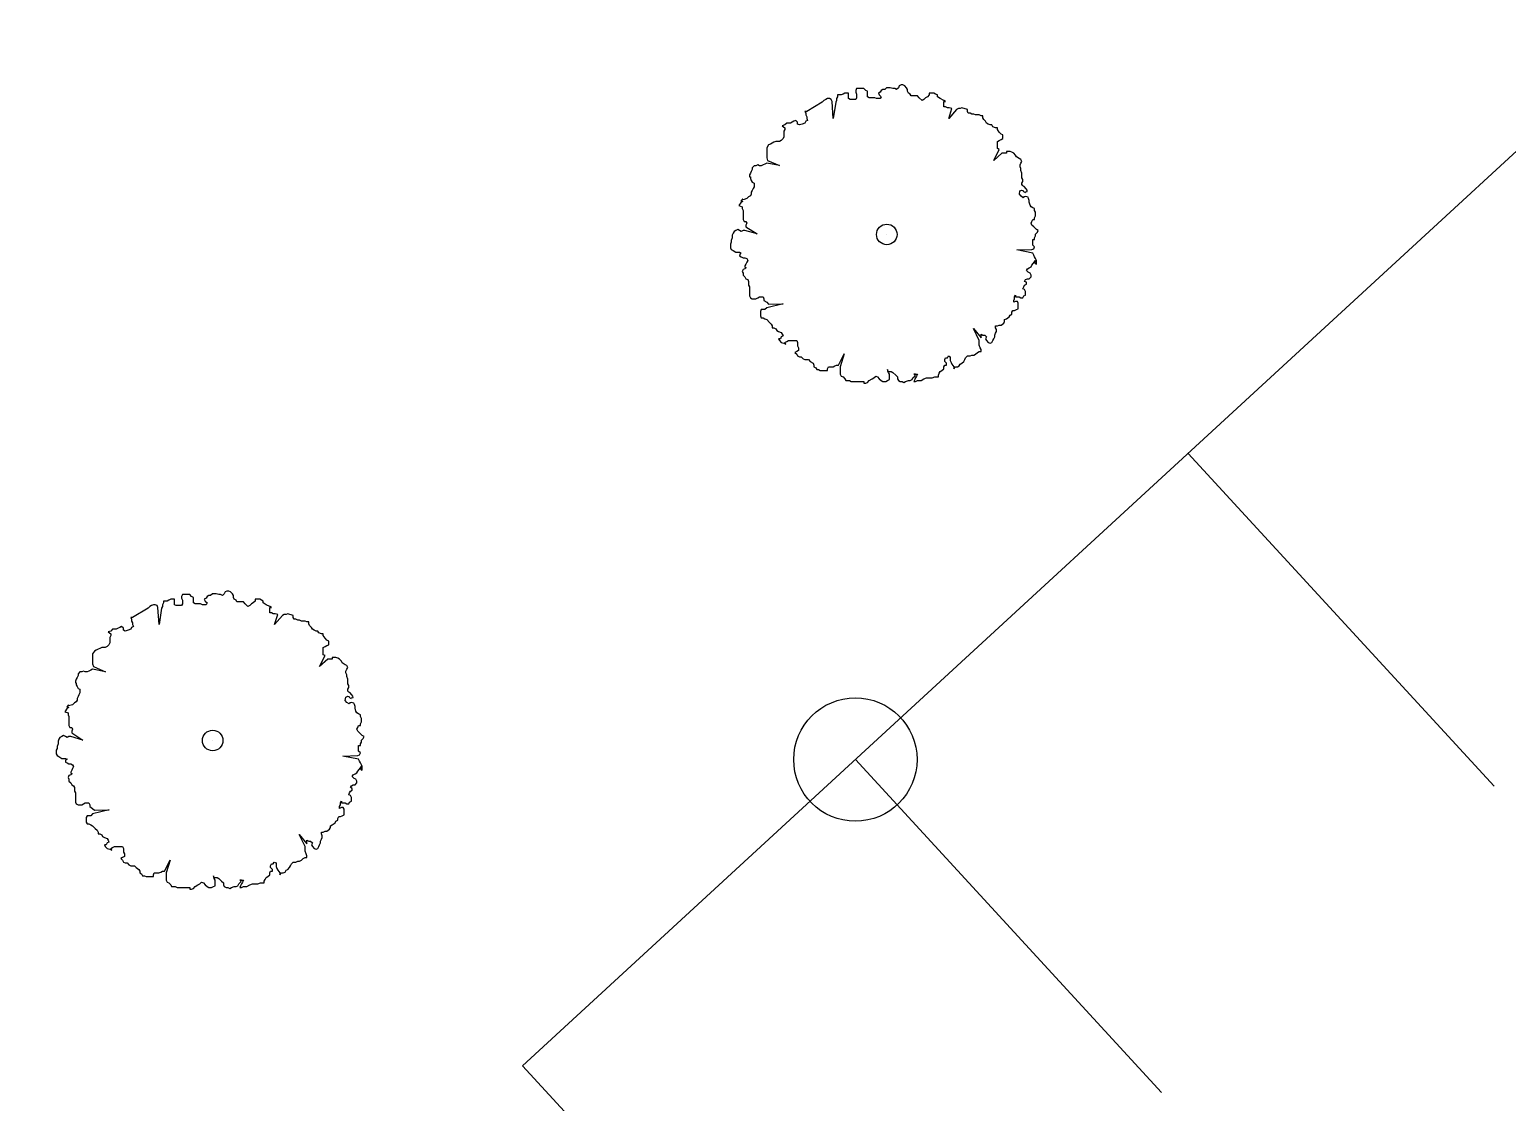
# Model space of a CAD drawing. Extents: x 99089 to 101049, y 99298 to 100905.
# Drawn here: x 99781.47 to 99817.43, y 100179.51 to 100205.6 of the extents above; entities that cross this region are included whole.
import ezdxf

# ---------------------------------------------------------------- set-up
doc = ezdxf.new("R2010")
doc.units = 0
for name, color, linetype in [('Survey Exist Pavement', 7, 'Continuous'), ('Survey Exist Pole', 7, 'Continuous'), ('Survey Exist Trees', 7, 'Continuous')]:
    doc.layers.add(name, color=color, linetype=linetype)

msp = doc.modelspace()

# ---------------------------------------------------------------- linework, layer by layer
at = {"layer": 'Survey Exist Pavement'}
for p, q in [((99809.66, 100195.297), (99817.106, 100187.201)), ((99801.564, 100187.85), (99809.01, 100179.754))]:
    msp.add_line(p, q, dxfattribs=at)
msp.add_lwpolyline([(99902.125, 100223.282), (99873.692, 100254.194), (99793.468, 100180.404), (99821.901, 100149.491)], close=True, dxfattribs=at)
at = {"layer": 'Survey Exist Pole'}
msp.add_circle((99801.564, 100187.85), 1.5, dxfattribs=at)
at = {"layer": 'Survey Exist Trees'}
for p, q in [((99800.755, 100203.836), (99800.38, 100203.615)), ((99802.329, 100200.621), (99802.329, 100200.621)), ((99784.352, 100191.529), (99783.976, 100191.308)), ((99785.926, 100188.314), (99785.926, 100188.314))]:
    msp.add_line(p, q, dxfattribs=at)
for points in [[(99804.07, 100203.682), (99804.026, 100203.659), (99803.835, 100203.443), (99803.915, 100203.682), (99803.849, 100203.704), (99803.805, 100203.704), (99803.76, 100203.726), (99803.716, 100203.726), (99803.716, 100203.77), (99803.716, 100203.814), (99803.716, 100203.858), (99803.76, 100203.858), (99803.716, 100203.881), (99803.628, 100203.925), (99803.562, 100203.969), (99803.562, 100204.013), (99803.517, 100204.035), (99803.473, 100204.058), (99803.429, 100204.058), (99803.363, 100204.058), (99803.363, 100204.013), (99803.319, 100203.969), (99803.274, 100203.947), (99803.23, 100203.903), (99803.186, 100203.881), (99803.12, 100203.947), (99803.076, 100203.991), (99803.031, 100203.991), (99802.965, 100203.991), (99802.921, 100203.991), (99802.899, 100204.035), (99802.855, 100204.058), (99802.832, 100204.102), (99802.832, 100204.146), (99802.81, 100204.19), (99802.766, 100204.235), (99802.722, 100204.257), (99802.678, 100204.257), (99802.634, 100204.235), (99802.612, 100204.19), (99802.567, 100204.146), (99802.523, 100204.168), (99802.479, 100204.168), (99802.413, 100204.19), (99802.368, 100204.19), (99802.324, 100204.19), (99802.28, 100204.146), (99802.236, 100204.146), (99802.192, 100204.124), (99802.17, 100204.08), (99802.125, 100204.058), (99802.147, 100204.013), (99802.192, 100203.969), (99802.17, 100203.925), (99802.125, 100203.925), (99802.081, 100203.925), (99802.037, 100203.947), (99801.993, 100203.947), (99801.949, 100203.947), (99801.904, 100203.947), (99801.86, 100203.969), (99801.86, 100204.013), (99801.86, 100204.058), (99801.86, 100204.102), (99801.816, 100204.124), (99801.772, 100204.168), (99801.728, 100204.168), (99801.683, 100204.168), (99801.639, 100204.168), (99801.595, 100204.168), (99801.573, 100204.124), (99801.573, 100204.08), (99801.595, 100204.035), (99801.595, 100203.991), (99801.595, 100203.947), (99801.573, 100203.903), (99801.529, 100203.903), (99801.485, 100203.903), (99801.44, 100203.903), (99801.396, 100203.925), (99801.396, 100203.969), (99801.396, 100204.013), (99801.396, 100204.058), (99801.352, 100204.058), (99801.308, 100204.058), (99801.264, 100204.035), (99801.219, 100204.013), (99801.175, 100204.013), (99801.131, 100204.013), (99801.131, 100203.969), (99801.109, 100203.925), (99801.109, 100203.881), (99801.087, 100203.836), (99801.027, 100203.443), (99800.999, 100203.858), (99800.976, 100203.903), (99800.932, 100203.925), (99800.888, 100203.925), (99800.844, 100203.903), (99800.8, 100203.881), (99800.755, 100203.836)], [(99800.38, 100203.615), (99800.336, 100203.615), (99800.358, 100203.571), (99800.358, 100203.527), (99800.38, 100203.482), (99800.38, 100203.438), (99800.402, 100203.394), (99800.358, 100203.372), (99800.336, 100203.328), (99800.269, 100203.305), (99800.203, 100203.283), (99800.159, 100203.305), (99800.159, 100203.35), (99800.115, 100203.394), (99800.07, 100203.372), (99800.026, 100203.35), (99799.982, 100203.328), (99799.938, 100203.328), (99799.894, 100203.328), (99799.85, 100203.283), (99799.783, 100203.261), (99799.85, 100203.217), (99799.85, 100203.173), (99799.827, 100203.129), (99799.827, 100203.084), (99799.827, 100203.04), (99799.827, 100202.996), (99799.805, 100202.952), (99799.761, 100202.907), (99799.717, 100202.885), (99799.673, 100202.885), (99799.629, 100202.885), (99799.584, 100202.863), (99799.54, 100202.841), (99799.496, 100202.819), (99799.452, 100202.797), (99799.408, 100202.73), (99799.408, 100202.686), (99799.408, 100202.642), (99799.408, 100202.598), (99799.408, 100202.531), (99799.408, 100202.487), (99799.43, 100202.421), (99799.72, 100202.294), (99799.408, 100202.354), (99799.363, 100202.332), (99799.319, 100202.31), (99799.275, 100202.288)], [(99805.904, 100200.806), (99805.86, 100200.85), (99805.838, 100200.894), (99805.86, 100200.939), (99805.882, 100200.983), (99805.926, 100200.983), (99805.926, 100201.027), (99805.948, 100201.071), (99805.948, 100201.116), (99805.948, 100201.16), (99805.926, 100201.204), (99805.926, 100201.248), (99805.882, 100201.27), (99805.838, 100201.293), (99805.815, 100201.337), (99805.793, 100201.403), (99805.793, 100201.447), (99805.78, 100201.499), (99805.765, 100201.525), (99805.734, 100201.538), (99805.699, 100201.541), (99805.664, 100201.535), (99805.646, 100201.513), (99805.598, 100201.549), (99805.554, 100201.597), (99805.565, 100201.678), (99805.617, 100201.7), (99805.646, 100201.689), (99805.64, 100201.674), (99805.701, 100201.644), (99805.701, 100201.658), (99805.746, 100201.669), (99805.743, 100201.697), (99805.718, 100201.731), (99805.67, 100201.789), (99805.643, 100201.8), (99805.63, 100201.817), (99805.617, 100201.823), (99805.617, 100201.868), (99805.639, 100201.912), (99805.639, 100201.956), (99805.617, 100202), (99805.617, 100202.045), (99805.617, 100202.111), (99805.594, 100202.177), (99805.594, 100202.222), (99805.572, 100202.266), (99805.572, 100202.31), (99805.594, 100202.354), (99805.617, 100202.399), (99805.594, 100202.443), (99805.55, 100202.465), (99805.484, 100202.509), (99805.462, 100202.553), (99805.418, 100202.598), (99805.373, 100202.62), (99805.329, 100202.642), (99805.285, 100202.642), (99805.241, 100202.642), (99805.241, 100202.598), (99805.175, 100202.598), (99805.13, 100202.598), (99804.93, 100202.418), (99805.064, 100202.686), (99805.02, 100202.708), (99805.02, 100202.752), (99805.02, 100202.797), (99805.02, 100202.841), (99805.02, 100202.885), (99805.064, 100202.907), (99805.108, 100202.929), (99805.153, 100202.952), (99805.153, 100202.996), (99805.153, 100203.04), (99805.108, 100203.062), (99805.064, 100203.106), (99805.02, 100203.173), (99805.02, 100203.217), (99804.976, 100203.217), (99804.909, 100203.239), (99804.887, 100203.283), (99804.843, 100203.283), (99804.799, 100203.305), (99804.755, 100203.328), (99804.733, 100203.372), (99804.689, 100203.416), (99804.666, 100203.46), (99804.666, 100203.505), (99804.622, 100203.505), (99804.578, 100203.527), (99804.534, 100203.527), (99804.49, 100203.527), (99804.445, 100203.549), (99804.401, 100203.549), (99804.357, 100203.571), (99804.313, 100203.571), (99804.291, 100203.615), (99804.291, 100203.659), (99804.158, 100203.704), (99804.114, 100203.682), (99804.07, 100203.682)], [(99799.275, 100202.288), (99799.231, 100202.288), (99799.187, 100202.31), (99799.142, 100202.288), (99799.098, 100202.288), (99799.054, 100202.244), (99799.054, 100202.199), (99799.032, 100202.155), (99799.01, 100202.111), (99798.988, 100202.067), (99798.988, 100202.023), (99799.01, 100202.023), (99799.01, 100201.978), (99799.032, 100201.934), (99799.054, 100201.89), (99799.098, 100201.868), (99799.098, 100201.823), (99799.098, 100201.779), (99799.076, 100201.735), (99799.054, 100201.691), (99799.032, 100201.646), (99799.032, 100201.602), (99799.01, 100201.558), (99798.966, 100201.536), (99798.921, 100201.492), (99798.855, 100201.47), (99798.824, 100201.463), (99798.826, 100201.476), (99798.815, 100201.483), (99798.779, 100201.434), (99798.783, 100201.431), (99798.827, 100201.422), (99798.803, 100201.413), (99798.789, 100201.403), (99798.731, 100201.322), (99798.811, 100201.293), (99798.811, 100201.248), (99798.833, 100201.204), (99798.833, 100201.16), (99798.833, 100201.116), (99798.833, 100201.071), (99798.833, 100201.027), (99798.833, 100200.983), (99798.855, 100200.939), (99798.899, 100200.939), (99798.921, 100200.894), (99798.899, 100200.85), (99798.899, 100200.806), (99799.173, 100200.632), (99798.877, 100200.717), (99798.833, 100200.717), (99798.789, 100200.695), (99798.745, 100200.717), (99798.701, 100200.74), (99798.656, 100200.717), (99798.612, 100200.695), (99798.59, 100200.651), (99798.568, 100200.607), (99798.568, 100200.54), (99798.546, 100200.474), (99798.546, 100200.43), (99798.524, 100200.386), (99798.524, 100200.341), (99798.524, 100200.297), (99798.546, 100200.253), (99798.59, 100200.231), (99798.656, 100200.187), (99798.701, 100200.187), (99798.745, 100200.187), (99798.789, 100200.164), (99798.76, 100200.15), (99798.751, 100200.128), (99798.745, 100200.098), (99798.789, 100200.076), (99798.833, 100200.054), (99798.877, 100200.054), (99798.921, 100200.032), (99798.944, 100199.987), (99798.921, 100199.943), (99798.899, 100199.899), (99798.877, 100199.855), (99798.875, 100199.85), (99798.875, 100199.836), (99798.906, 100199.81), (99798.875, 100199.796), (99798.877, 100199.788), (99798.833, 100199.766), (99798.811, 100199.722), (99798.833, 100199.678), (99798.833, 100199.634), (99798.877, 100199.589), (99798.899, 100199.545), (99798.944, 100199.523), (99798.966, 100199.479), (99798.966, 100199.434), (99798.966, 100199.39), (99798.988, 100199.346), (99798.988, 100199.302), (99798.988, 100199.258), (99798.988, 100199.213), (99798.988, 100199.169)], [(99804.578, 100197.997), (99804.578, 100198.041), (99804.436, 100198.334), (99804.622, 100198.107), (99804.622, 100198.152), (99804.622, 100198.196), (99804.666, 100198.174), (99804.711, 100198.174), (99804.755, 100198.129), (99804.733, 100198.085), (99804.755, 100198.041), (99804.799, 100197.997), (99804.843, 100197.975), (99804.887, 100197.997), (99804.909, 100198.041), (99804.932, 100198.085), (99804.954, 100198.129), (99804.954, 100198.174), (99804.976, 100198.218), (99804.998, 100198.262), (99804.998, 100198.306), (99804.976, 100198.351), (99804.976, 100198.395), (99805.02, 100198.395), (99805.064, 100198.417), (99805.108, 100198.417), (99805.175, 100198.461), (99805.197, 100198.505), (99805.197, 100198.55), (99805.241, 100198.572), (99805.307, 100198.616), (99805.329, 100198.66), (99805.373, 100198.682), (99805.373, 100198.727), (99805.396, 100198.771), (99805.44, 100198.771), (99805.484, 100198.793), (99805.528, 100198.815), (99805.528, 100198.859), (99805.528, 100198.904), (99805.528, 100198.948), (99805.506, 100198.992), (99805.462, 100198.992), (99805.418, 100198.97), (99805.418, 100199.014), (99805.44, 100199.058), (99805.44, 100199.103), (99805.462, 100199.147), (99805.462, 100199.103), (99805.506, 100199.103), (99805.55, 100199.103), (99805.594, 100199.081), (99805.639, 100199.081), (99805.661, 100199.125), (99805.705, 100199.147), (99805.705, 100199.191), (99805.705, 100199.235), (99805.683, 100199.28), (99805.639, 100199.302), (99805.661, 100199.346), (99805.683, 100199.39), (99805.727, 100199.412), (99805.727, 100199.457), (99805.683, 100199.479), (99805.705, 100199.523), (99805.749, 100199.545), (99805.793, 100199.545), (99805.838, 100199.589), (99805.838, 100199.634), (99805.815, 100199.678), (99805.771, 100199.7), (99805.727, 100199.744), (99805.749, 100199.788), (99805.793, 100199.811), (99805.838, 100199.833), (99805.86, 100199.877), (99805.948, 100199.987), (99805.926, 100199.921), (99805.97, 100199.899), (99805.97, 100199.943), (99805.97, 100199.987), (99805.948, 100200.032), (99805.926, 100200.076), (99805.904, 100200.12), (99805.882, 100200.164), (99805.495, 100200.243), (99805.86, 100200.253), (99805.904, 100200.275), (99805.926, 100200.319), (99805.882, 100200.364), (99805.882, 100200.408), (99805.882, 100200.452), (99805.882, 100200.496), (99805.926, 100200.496), (99805.926, 100200.54), (99805.948, 100200.585), (99805.948, 100200.629), (99805.992, 100200.673), (99806.014, 100200.717), (99805.97, 100200.74), (99805.904, 100200.806)], [(99798.988, 100199.169), (99798.988, 100199.125), (99799.01, 100199.081), (99799.054, 100199.058), (99799.098, 100199.058), (99799.142, 100199.058), (99799.187, 100199.081), (99799.231, 100199.103), (99799.275, 100199.103), (99799.319, 100199.103), (99799.341, 100199.058), (99799.341, 100199.014), (99799.408, 100198.97), (99799.452, 100198.926), (99799.809, 100198.935), (99799.408, 100198.837), (99799.363, 100198.793), (99799.319, 100198.793), (99799.275, 100198.793), (99799.253, 100198.749), (99799.253, 100198.705), (99799.253, 100198.638), (99799.275, 100198.594), (99799.319, 100198.594), (99799.363, 100198.572), (99799.408, 100198.55), (99799.474, 100198.483), (99799.518, 100198.439), (99799.54, 100198.395), (99799.54, 100198.351), (99799.584, 100198.351), (99799.629, 100198.328), (99799.651, 100198.284), (99799.695, 100198.262), (99799.761, 100198.24), (99799.783, 100198.196), (99799.805, 100198.152), (99799.761, 100198.129), (99799.739, 100198.085), (99799.695, 100198.085), (99799.717, 100198.041), (99799.761, 100197.997), (99799.827, 100197.975), (99799.872, 100197.952), (99799.85, 100197.997), (99799.894, 100198.019), (99799.938, 100198.041), (99799.982, 100198.041), (99800.026, 100198.041), (99800.07, 100198.041), (99800.137, 100198.041), (99800.159, 100197.997), (99800.159, 100197.952), (99800.159, 100197.908), (99800.181, 100197.864), (99800.181, 100197.798), (99800.137, 100197.775), (99800.093, 100197.753), (99800.137, 100197.709), (99800.159, 100197.665), (99800.203, 100197.643), (99800.247, 100197.643), (99800.291, 100197.599), (99800.336, 100197.576), (99800.38, 100197.576), (99800.424, 100197.576), (99800.468, 100197.532), (99800.534, 100197.488), (99800.557, 100197.444), (99800.557, 100197.399), (99800.601, 100197.377), (99800.623, 100197.333), (99800.667, 100197.333), (99800.711, 100197.311), (99800.755, 100197.311), (99800.822, 100197.311), (99800.888, 100197.311), (99800.888, 100197.355), (99800.91, 100197.399), (99800.954, 100197.399), (99801.021, 100197.399), (99801.065, 100197.422), (99801.109, 100197.444), (99801.153, 100197.444), (99801.292, 100197.715), (99801.197, 100197.399), (99801.197, 100197.355), (99801.197, 100197.311), (99801.197, 100197.267), (99801.197, 100197.222), (99801.219, 100197.178), (99801.264, 100197.156), (99801.308, 100197.112), (99801.33, 100197.068), (99801.374, 100197.068), (99801.418, 100197.068), (99801.463, 100197.046), (99801.507, 100197.046), (99801.551, 100197.046), (99801.595, 100197.046), (99801.639, 100197.046)], [(99801.639, 100197.046), (99801.683, 100197.046), (99801.728, 100197.046), (99801.772, 100197.046), (99801.772, 100197.001), (99801.816, 100197.001), (99801.86, 100197.023), (99801.904, 100197.068), (99801.971, 100197.112), (99802.015, 100197.134), (99802.059, 100197.178), (99802.103, 100197.156), (99802.147, 100197.112), (99802.192, 100197.068), (99802.236, 100197.046), (99802.302, 100197.046), (99802.346, 100197.068), (99802.391, 100197.09), (99802.391, 100197.09), (99802.391, 100197.156), (99802.391, 100197.222), (99802.368, 100197.267), (99802.346, 100197.333), (99802.346, 100197.289), (99802.391, 100197.289), (99802.435, 100197.289), (99802.479, 100197.267), (99802.545, 100197.2), (99802.589, 100197.156), (99802.589, 100197.112), (99802.612, 100197.068), (99802.656, 100197.046), (99802.7, 100197.046), (99802.744, 100197.023), (99802.788, 100197.046), (99802.855, 100197.068), (99802.899, 100197.068), (99802.943, 100197.09), (99802.965, 100197.134), (99803.009, 100197.178), (99803.031, 100197.222), (99802.987, 100197.222), (99803.031, 100197.222), (99803.076, 100197.222), (99803.053, 100197.178), (99803.031, 100197.134), (99803.009, 100197.09), (99802.987, 100197.046), (99803.031, 100197.046), (99803.076, 100197.068), (99803.12, 100197.068), (99803.164, 100197.068), (99803.23, 100197.112), (99803.296, 100197.134), (99803.341, 100197.134), (99803.385, 100197.134), (99803.429, 100197.134), (99803.495, 100197.156), (99803.54, 100197.156), (99803.584, 100197.156), (99803.584, 100197.2), (99803.606, 100197.245), (99803.628, 100197.289), (99803.672, 100197.311), (99803.716, 100197.355), (99803.716, 100197.399), (99803.738, 100197.444), (99803.783, 100197.444), (99803.783, 100197.488), (99803.738, 100197.532), (99803.738, 100197.576), (99803.76, 100197.621), (99803.805, 100197.621), (99803.827, 100197.665), (99803.871, 100197.643), (99803.871, 100197.599), (99803.871, 100197.554), (99803.893, 100197.51), (99803.915, 100197.466), (99803.959, 100197.399), (99803.959, 100197.355), (99804.004, 100197.399), (99804.048, 100197.399), (99804.092, 100197.422), (99804.114, 100197.466), (99804.158, 100197.488), (99804.202, 100197.532), (99804.225, 100197.576), (99804.247, 100197.621), (99804.291, 100197.665), (99804.357, 100197.665), (99804.401, 100197.687), (99804.445, 100197.687), (99804.49, 100197.709), (99804.534, 100197.753), (99804.578, 100197.775), (99804.622, 100197.775), (99804.622, 100197.82), (99804.6, 100197.864), (99804.578, 100197.93), (99804.578, 100197.997)], [(99787.666, 100191.374), (99787.622, 100191.352), (99787.432, 100191.136), (99787.512, 100191.374), (99787.445, 100191.396), (99787.401, 100191.396), (99787.357, 100191.418), (99787.313, 100191.418), (99787.313, 100191.462), (99787.313, 100191.507), (99787.313, 100191.551), (99787.357, 100191.551), (99787.313, 100191.573), (99787.224, 100191.617), (99787.158, 100191.661), (99787.158, 100191.706), (99787.114, 100191.728), (99787.07, 100191.75), (99787.025, 100191.75), (99786.959, 100191.75), (99786.959, 100191.706), (99786.915, 100191.661), (99786.871, 100191.639), (99786.827, 100191.595), (99786.782, 100191.573), (99786.716, 100191.639), (99786.672, 100191.684), (99786.628, 100191.684), (99786.561, 100191.684), (99786.517, 100191.684), (99786.495, 100191.728), (99786.451, 100191.75), (99786.429, 100191.794), (99786.429, 100191.838), (99786.407, 100191.883), (99786.363, 100191.927), (99786.318, 100191.949), (99786.274, 100191.949), (99786.23, 100191.927), (99786.208, 100191.883), (99786.164, 100191.838), (99786.12, 100191.861), (99786.075, 100191.861), (99786.009, 100191.883), (99785.965, 100191.883), (99785.921, 100191.883), (99785.876, 100191.838), (99785.832, 100191.838), (99785.788, 100191.816), (99785.766, 100191.772), (99785.722, 100191.75), (99785.744, 100191.706), (99785.788, 100191.661), (99785.766, 100191.617), (99785.722, 100191.617), (99785.678, 100191.617), (99785.633, 100191.639), (99785.589, 100191.639), (99785.545, 100191.639), (99785.501, 100191.639), (99785.457, 100191.661), (99785.457, 100191.706), (99785.457, 100191.75), (99785.457, 100191.794), (99785.412, 100191.816), (99785.368, 100191.861), (99785.324, 100191.861), (99785.28, 100191.861), (99785.236, 100191.861), (99785.191, 100191.861), (99785.169, 100191.816), (99785.169, 100191.772), (99785.191, 100191.728), (99785.191, 100191.684), (99785.191, 100191.639), (99785.169, 100191.595), (99785.125, 100191.595), (99785.081, 100191.595), (99785.037, 100191.595), (99784.993, 100191.617), (99784.993, 100191.661), (99784.993, 100191.706), (99784.993, 100191.75), (99784.948, 100191.75), (99784.904, 100191.75), (99784.86, 100191.728), (99784.816, 100191.706), (99784.772, 100191.706), (99784.727, 100191.706), (99784.727, 100191.661), (99784.705, 100191.617), (99784.705, 100191.573), (99784.683, 100191.529), (99784.624, 100191.136), (99784.595, 100191.551), (99784.573, 100191.595), (99784.529, 100191.617), (99784.484, 100191.617), (99784.44, 100191.595), (99784.396, 100191.573), (99784.352, 100191.529)], [(99783.976, 100191.308), (99783.932, 100191.308), (99783.954, 100191.263), (99783.954, 100191.219), (99783.976, 100191.175), (99783.976, 100191.131), (99783.998, 100191.086), (99783.954, 100191.064), (99783.932, 100191.02), (99783.866, 100190.998), (99783.799, 100190.976), (99783.755, 100190.998), (99783.755, 100191.042), (99783.711, 100191.086), (99783.667, 100191.064), (99783.623, 100191.042), (99783.578, 100191.02), (99783.534, 100191.02), (99783.49, 100191.02), (99783.446, 100190.976), (99783.38, 100190.954), (99783.446, 100190.909), (99783.446, 100190.865), (99783.424, 100190.821), (99783.424, 100190.777), (99783.424, 100190.732), (99783.424, 100190.688), (99783.402, 100190.644), (99783.358, 100190.6), (99783.313, 100190.578), (99783.269, 100190.578), (99783.225, 100190.578), (99783.181, 100190.555), (99783.137, 100190.533), (99783.092, 100190.511), (99783.048, 100190.489), (99783.004, 100190.423), (99783.004, 100190.378), (99783.004, 100190.334), (99783.004, 100190.29), (99783.004, 100190.224), (99783.004, 100190.179), (99783.026, 100190.113), (99783.317, 100189.986), (99783.004, 100190.047), (99782.96, 100190.025), (99782.916, 100190.002), (99782.871, 100189.98)], [(99789.5, 100188.498), (99789.456, 100188.543), (99789.434, 100188.587), (99789.456, 100188.631), (99789.478, 100188.675), (99789.522, 100188.675), (99789.522, 100188.719), (99789.544, 100188.764), (99789.544, 100188.808), (99789.544, 100188.852), (99789.522, 100188.896), (99789.522, 100188.941), (99789.478, 100188.963), (99789.434, 100188.985), (99789.412, 100189.029), (99789.39, 100189.096), (99789.39, 100189.14), (99789.376, 100189.191), (99789.362, 100189.218), (99789.331, 100189.231), (99789.295, 100189.234), (99789.26, 100189.228), (99789.243, 100189.206), (99789.194, 100189.241), (99789.15, 100189.29), (99789.162, 100189.371), (99789.213, 100189.393), (99789.243, 100189.381), (99789.237, 100189.366), (99789.297, 100189.337), (99789.297, 100189.35), (99789.342, 100189.362), (99789.34, 100189.39), (99789.315, 100189.424), (99789.266, 100189.481), (99789.24, 100189.493), (99789.226, 100189.509), (99789.213, 100189.516), (99789.213, 100189.56), (99789.235, 100189.604), (99789.235, 100189.649), (99789.213, 100189.693), (99789.213, 100189.737), (99789.213, 100189.803), (99789.191, 100189.87), (99789.191, 100189.914), (99789.169, 100189.958), (99789.169, 100190.002), (99789.191, 100190.047), (99789.213, 100190.091), (99789.191, 100190.135), (99789.147, 100190.157), (99789.08, 100190.202), (99789.058, 100190.246), (99789.014, 100190.29), (99788.97, 100190.312), (99788.926, 100190.334), (99788.881, 100190.334), (99788.837, 100190.334), (99788.837, 100190.29), (99788.771, 100190.29), (99788.727, 100190.29), (99788.527, 100190.11), (99788.661, 100190.378), (99788.616, 100190.401), (99788.616, 100190.445), (99788.616, 100190.489), (99788.616, 100190.533), (99788.616, 100190.578), (99788.661, 100190.6), (99788.705, 100190.622), (99788.749, 100190.644), (99788.749, 100190.688), (99788.749, 100190.732), (99788.705, 100190.755), (99788.661, 100190.799), (99788.616, 100190.865), (99788.616, 100190.909), (99788.572, 100190.909), (99788.506, 100190.931), (99788.484, 100190.976), (99788.44, 100190.976), (99788.395, 100190.998), (99788.351, 100191.02), (99788.329, 100191.064), (99788.285, 100191.108), (99788.263, 100191.153), (99788.263, 100191.197), (99788.219, 100191.197), (99788.174, 100191.219), (99788.13, 100191.219), (99788.086, 100191.219), (99788.042, 100191.241), (99787.998, 100191.241), (99787.953, 100191.263), (99787.909, 100191.263), (99787.887, 100191.308), (99787.887, 100191.352), (99787.755, 100191.396), (99787.71, 100191.374), (99787.666, 100191.374)], [(99782.871, 100189.98), (99782.827, 100189.98), (99782.783, 100190.002), (99782.739, 100189.98), (99782.695, 100189.98), (99782.65, 100189.936), (99782.65, 100189.892), (99782.628, 100189.848), (99782.606, 100189.803), (99782.584, 100189.759), (99782.584, 100189.715), (99782.606, 100189.715), (99782.606, 100189.671), (99782.628, 100189.626), (99782.65, 100189.582), (99782.695, 100189.56), (99782.695, 100189.516), (99782.695, 100189.472), (99782.673, 100189.427), (99782.65, 100189.383), (99782.628, 100189.339), (99782.628, 100189.295), (99782.606, 100189.25), (99782.562, 100189.228), (99782.518, 100189.184), (99782.452, 100189.162), (99782.421, 100189.155), (99782.422, 100189.168), (99782.411, 100189.176), (99782.375, 100189.126), (99782.379, 100189.123), (99782.423, 100189.114), (99782.399, 100189.105), (99782.385, 100189.096), (99782.328, 100189.014), (99782.407, 100188.985), (99782.407, 100188.941), (99782.429, 100188.896), (99782.429, 100188.852), (99782.429, 100188.808), (99782.429, 100188.764), (99782.429, 100188.719), (99782.429, 100188.675), (99782.452, 100188.631), (99782.496, 100188.631), (99782.518, 100188.587), (99782.496, 100188.543), (99782.496, 100188.498), (99782.769, 100188.324), (99782.474, 100188.41), (99782.429, 100188.41), (99782.385, 100188.388), (99782.341, 100188.41), (99782.297, 100188.432), (99782.253, 100188.41), (99782.209, 100188.388), (99782.186, 100188.343), (99782.164, 100188.299), (99782.164, 100188.233), (99782.142, 100188.166), (99782.142, 100188.122), (99782.12, 100188.078), (99782.12, 100188.034), (99782.12, 100187.99), (99782.142, 100187.945), (99782.186, 100187.923), (99782.253, 100187.879), (99782.297, 100187.879), (99782.341, 100187.879), (99782.385, 100187.857), (99782.356, 100187.842), (99782.347, 100187.82), (99782.341, 100187.79), (99782.385, 100187.768), (99782.429, 100187.746), (99782.474, 100187.746), (99782.518, 100187.724), (99782.54, 100187.68), (99782.518, 100187.636), (99782.496, 100187.591), (99782.474, 100187.547), (99782.472, 100187.542), (99782.472, 100187.529), (99782.503, 100187.502), (99782.472, 100187.489), (99782.474, 100187.481), (99782.429, 100187.459), (99782.407, 100187.414), (99782.429, 100187.37), (99782.429, 100187.326), (99782.474, 100187.282), (99782.496, 100187.237), (99782.54, 100187.215), (99782.562, 100187.171), (99782.562, 100187.127), (99782.562, 100187.083), (99782.584, 100187.038), (99782.584, 100186.994), (99782.584, 100186.95), (99782.584, 100186.906), (99782.584, 100186.861)], [(99788.174, 100185.689), (99788.174, 100185.733), (99788.032, 100186.026), (99788.219, 100185.8), (99788.219, 100185.844), (99788.219, 100185.888), (99788.263, 100185.866), (99788.307, 100185.866), (99788.351, 100185.822), (99788.329, 100185.778), (99788.351, 100185.733), (99788.395, 100185.689), (99788.44, 100185.667), (99788.484, 100185.689), (99788.506, 100185.733), (99788.528, 100185.778), (99788.55, 100185.822), (99788.55, 100185.866), (99788.572, 100185.91), (99788.594, 100185.954), (99788.594, 100185.999), (99788.572, 100186.043), (99788.572, 100186.087), (99788.616, 100186.087), (99788.661, 100186.109), (99788.705, 100186.109), (99788.771, 100186.154), (99788.793, 100186.198), (99788.793, 100186.242), (99788.837, 100186.264), (99788.904, 100186.308), (99788.926, 100186.353), (99788.97, 100186.375), (99788.97, 100186.419), (99788.992, 100186.463), (99789.036, 100186.463), (99789.08, 100186.485), (99789.125, 100186.507), (99789.125, 100186.552), (99789.125, 100186.596), (99789.125, 100186.64), (99789.102, 100186.684), (99789.058, 100186.684), (99789.014, 100186.662), (99789.014, 100186.707), (99789.036, 100186.751), (99789.036, 100186.795), (99789.058, 100186.839), (99789.058, 100186.795), (99789.102, 100186.795), (99789.147, 100186.795), (99789.191, 100186.773), (99789.235, 100186.773), (99789.257, 100186.817), (99789.301, 100186.839), (99789.301, 100186.884), (99789.301, 100186.928), (99789.279, 100186.972), (99789.235, 100186.994), (99789.257, 100187.038), (99789.279, 100187.083), (99789.323, 100187.105), (99789.323, 100187.149), (99789.279, 100187.171), (99789.301, 100187.215), (99789.346, 100187.237), (99789.39, 100187.237), (99789.434, 100187.282), (99789.434, 100187.326), (99789.412, 100187.37), (99789.368, 100187.392), (99789.323, 100187.437), (99789.346, 100187.481), (99789.39, 100187.503), (99789.434, 100187.525), (99789.456, 100187.569), (99789.544, 100187.68), (99789.522, 100187.613), (99789.566, 100187.591), (99789.566, 100187.636), (99789.566, 100187.68), (99789.544, 100187.724), (99789.522, 100187.768), (99789.5, 100187.813), (99789.478, 100187.857), (99789.092, 100187.935), (99789.456, 100187.945), (99789.5, 100187.967), (99789.522, 100188.012), (99789.478, 100188.056), (99789.478, 100188.1), (99789.478, 100188.144), (99789.478, 100188.189), (99789.522, 100188.189), (99789.522, 100188.233), (99789.544, 100188.277), (99789.544, 100188.321), (99789.589, 100188.366), (99789.611, 100188.41), (99789.566, 100188.432), (99789.5, 100188.498)], [(99782.584, 100186.861), (99782.584, 100186.817), (99782.606, 100186.773), (99782.65, 100186.751), (99782.695, 100186.751), (99782.739, 100186.751), (99782.783, 100186.773), (99782.827, 100186.795), (99782.871, 100186.795), (99782.916, 100186.795), (99782.938, 100186.751), (99782.938, 100186.707), (99783.004, 100186.662), (99783.048, 100186.618), (99783.405, 100186.627), (99783.004, 100186.53), (99782.96, 100186.485), (99782.916, 100186.485), (99782.871, 100186.485), (99782.849, 100186.441), (99782.849, 100186.397), (99782.849, 100186.331), (99782.871, 100186.286), (99782.916, 100186.286), (99782.96, 100186.264), (99783.004, 100186.242), (99783.07, 100186.176), (99783.114, 100186.131), (99783.137, 100186.087), (99783.137, 100186.043), (99783.181, 100186.043), (99783.225, 100186.021), (99783.247, 100185.977), (99783.291, 100185.954), (99783.358, 100185.932), (99783.38, 100185.888), (99783.402, 100185.844), (99783.358, 100185.822), (99783.335, 100185.778), (99783.291, 100185.778), (99783.313, 100185.733), (99783.358, 100185.689), (99783.424, 100185.667), (99783.468, 100185.645), (99783.446, 100185.689), (99783.49, 100185.711), (99783.534, 100185.733), (99783.578, 100185.733), (99783.623, 100185.733), (99783.667, 100185.733), (99783.733, 100185.733), (99783.755, 100185.689), (99783.755, 100185.645), (99783.755, 100185.601), (99783.777, 100185.556), (99783.777, 100185.49), (99783.733, 100185.468), (99783.689, 100185.446), (99783.733, 100185.401), (99783.755, 100185.357), (99783.799, 100185.335), (99783.844, 100185.335), (99783.888, 100185.291), (99783.932, 100185.269), (99783.976, 100185.269), (99784.02, 100185.269), (99784.065, 100185.225), (99784.131, 100185.18), (99784.153, 100185.136), (99784.153, 100185.092), (99784.197, 100185.07), (99784.219, 100185.025), (99784.263, 100185.025), (99784.308, 100185.003), (99784.352, 100185.003), (99784.418, 100185.003), (99784.484, 100185.003), (99784.484, 100185.048), (99784.506, 100185.092), (99784.551, 100185.092), (99784.617, 100185.092), (99784.661, 100185.114), (99784.705, 100185.136), (99784.75, 100185.136), (99784.888, 100185.407), (99784.794, 100185.092), (99784.794, 100185.048), (99784.794, 100185.003), (99784.794, 100184.959), (99784.794, 100184.915), (99784.816, 100184.871), (99784.86, 100184.848), (99784.904, 100184.804), (99784.926, 100184.76), (99784.971, 100184.76), (99785.015, 100184.76), (99785.059, 100184.738), (99785.103, 100184.738), (99785.147, 100184.738), (99785.191, 100184.738), (99785.236, 100184.738)], [(99785.236, 100184.738), (99785.28, 100184.738), (99785.324, 100184.738), (99785.368, 100184.738), (99785.368, 100184.694), (99785.412, 100184.694), (99785.457, 100184.716), (99785.501, 100184.76), (99785.567, 100184.804), (99785.611, 100184.826), (99785.655, 100184.871), (99785.7, 100184.848), (99785.744, 100184.804), (99785.788, 100184.76), (99785.832, 100184.738), (99785.899, 100184.738), (99785.943, 100184.76), (99785.987, 100184.782), (99785.987, 100184.782), (99785.987, 100184.848), (99785.987, 100184.915), (99785.965, 100184.959), (99785.943, 100185.025), (99785.943, 100184.981), (99785.987, 100184.981), (99786.031, 100184.981), (99786.075, 100184.959), (99786.142, 100184.893), (99786.186, 100184.848), (99786.186, 100184.804), (99786.208, 100184.76), (99786.252, 100184.738), (99786.296, 100184.738), (99786.34, 100184.716), (99786.385, 100184.738), (99786.451, 100184.76), (99786.495, 100184.76), (99786.539, 100184.782), (99786.561, 100184.826), (99786.606, 100184.871), (99786.628, 100184.915), (99786.584, 100184.915), (99786.628, 100184.915), (99786.672, 100184.915), (99786.65, 100184.871), (99786.628, 100184.826), (99786.606, 100184.782), (99786.584, 100184.738), (99786.628, 100184.738), (99786.672, 100184.76), (99786.716, 100184.76), (99786.76, 100184.76), (99786.827, 100184.804), (99786.893, 100184.826), (99786.937, 100184.826), (99786.981, 100184.826), (99787.025, 100184.826), (99787.092, 100184.848), (99787.136, 100184.848), (99787.18, 100184.848), (99787.18, 100184.893), (99787.202, 100184.937), (99787.224, 100184.981), (99787.268, 100185.003), (99787.313, 100185.048), (99787.313, 100185.092), (99787.335, 100185.136), (99787.379, 100185.136), (99787.379, 100185.18), (99787.335, 100185.225), (99787.335, 100185.269), (99787.357, 100185.313), (99787.401, 100185.313), (99787.423, 100185.357), (99787.467, 100185.335), (99787.467, 100185.291), (99787.467, 100185.247), (99787.489, 100185.202), (99787.512, 100185.158), (99787.556, 100185.092), (99787.556, 100185.048), (99787.6, 100185.092), (99787.644, 100185.092), (99787.688, 100185.114), (99787.71, 100185.158), (99787.755, 100185.18), (99787.799, 100185.225), (99787.821, 100185.269), (99787.843, 100185.313), (99787.887, 100185.357), (99787.953, 100185.357), (99787.998, 100185.379), (99788.042, 100185.379), (99788.086, 100185.401), (99788.13, 100185.446), (99788.174, 100185.468), (99788.219, 100185.468), (99788.219, 100185.512), (99788.197, 100185.556), (99788.174, 100185.623), (99788.174, 100185.689)]]:
    msp.add_lwpolyline(points, dxfattribs=at)
for centre in [(99802.329, 100200.621), (99785.926, 100188.314)]:
    msp.add_circle(centre, 0.25, dxfattribs=at)
msp.add_spline([(99708.956, 100746.98), (99744.349, 100746.98), (99761.475, 100717.283), (99780.885, 100709.288), (99813.995, 100700.15), (99843.68, 100681.875), (99844.821, 100654.463), (99837.971, 100622.481), (99815.136, 100597.353), (99823.129, 100587.074), (99837.971, 100589.358), (99839.113, 100579.078), (99890.491, 100565.372), (99883.64, 100525.395), (99872.223, 100476.281), (99890.491, 100435.163), (99875.648, 100396.328), (99852.814, 100386.049), (99810.57, 100359.778), (99753.483, 100331.224), (99752.341, 100269.546), (99708.956, 100231.853), (99672.42, 100279.825), (99651.869, 100314.091), (99622.184, 100372.342), (99579.94, 100363.205), (99561.673, 100339.219), (99547.972, 100307.238), (99506.87, 100301.527), (99492.027, 100253.555), (99514.862, 100197.588), (99538.838, 100148.474), (99495.452, 100087.938), (99466.909, 100099.36), (99416.673, 100077.658), (99398.405, 100043.392), (99357.303, 100004.558), (99323.051, 100001.132), (99289.941, 100017.122), (99224.862, 100033.113), (99184.902, 100029.686), (99151.792, 100022.833), (99124.39, 99976.003), (99108.406, 99926.889), (99088.997, 99900.619)], degree=3, dxfattribs=at)

doc.saveas('drawing.dxf')
